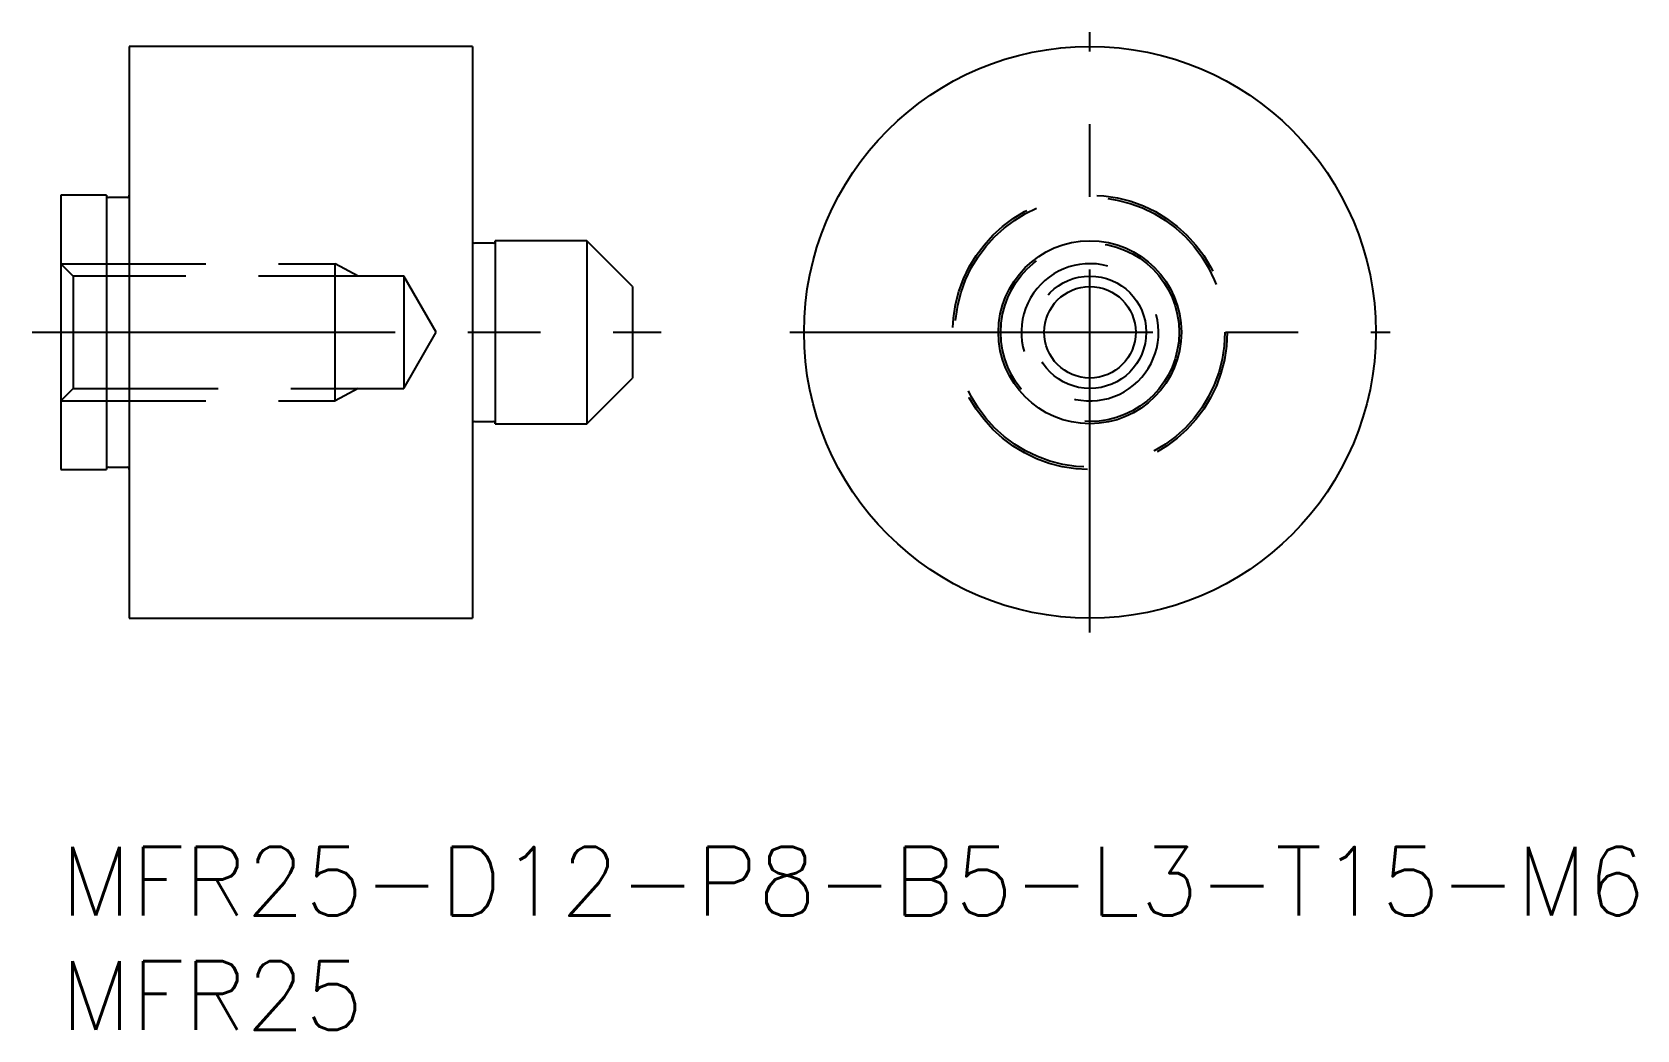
# Model space of a CAD drawing. Extents: x -1.3 to 68.9, y -8 to 35.6.
import ezdxf

# ---------------------------------------------------------------- set-up
doc = ezdxf.new("R2010")
doc.units = 0
doc.header["$LTSCALE"] = 0.5
doc.linetypes.add('CENTER', pattern=[50.8, 31.75, -6.35, 6.35, -6.35])
doc.linetypes.add('DASHED', pattern=[19.05, 12.7, -6.35])
for name, color, linetype in [('MSM_CENTER', 1, 'CENTER'), ('MSM_CONTINUOUS', 7, 'CONTINUOUS'), ('MSM_DASHED', 4, 'DASHED'), ('MSM_PART_NUMBER', 7, 'CONTINUOUS')]:
    doc.layers.add(name, color=color, linetype=linetype)
doc.styles.get("Standard").update_dxf_attribs({"font": 'txt.shx', "height": 3, "bigfont": 'bigfont.shx'})

msp = doc.modelspace()

# ---------------------------------------------------------------- linework, layer by layer
at = {"layer": 'MSM_CENTER'}
for p, q in [((45, 9.375), (45, 35.625)), ((-1.25, 22.5), (26.25, 22.5)), ((31.875, 22.5), (58.125, 22.5))]:
    msp.add_line(p, q, dxfattribs=at)
at = {"layer": 'MSM_CONTINUOUS'}
for p, q in [((18, 35), (3, 35)), ((3, 35), (3, 10)), ((18, 35), (18, 10)), ((2, 28.5), (0, 28.5)), ((0, 28.5), (0, 16.5)), ((2, 28.5), (2, 16.5)), ((2.9, 28.4), (2.1, 28.4)), ((18.9, 26.4), (18.1, 26.4)), ((23, 26.5), (19, 26.5)), ((19, 26.5), (19, 18.5)), ((25, 24.5), (23, 26.5)), ((23, 26.5), (23, 18.5)), ((25, 24.5), (25, 20.5)), ((23, 18.5), (25, 20.5)), ((18.1, 18.6), (18.9, 18.6)), ((19, 18.5), (23, 18.5)), ((0, 16.5), (2, 16.5)), ((2.1, 16.6), (2.9, 16.6)), ((3, 10), (18, 10))]:
    msp.add_line(p, q, dxfattribs=at)
for radius in [12.5, 4, 2]:
    msp.add_circle((45, 22.5), radius, dxfattribs=at)
for centre, start, end in [((2.1, 28.5), 180, 270), ((2.9, 28.5), 270, 0), ((18.1, 26.5), 180, 270), ((18.9, 26.5), 270, 0), ((18.1, 18.5), 90, 180), ((18.9, 18.5), 0, 90), ((2.1, 16.5), 90, 180), ((2.9, 16.5), 0, 90)]:
    msp.add_arc(centre, 0.1, start, end, dxfattribs=at)
at = {"layer": 'MSM_DASHED'}
for p, q in [((0.5415, 24.9585), (0, 25.5)), ((0, 25.5), (12, 25.5)), ((12, 19.5), (12, 25.5)), ((13, 24.9585), (12, 25.5)), ((15, 24.9585), (0.5415, 24.9585)), ((0.5415, 24.9585), (0.5415, 20.0415)), ((16.4194, 22.5), (15, 24.9585)), ((15, 24.9585), (15, 20.0415)), ((15, 20.0415), (16.4194, 22.5)), ((0, 19.5), (0.5415, 20.0415)), ((0.5415, 20.0415), (15, 20.0415)), ((13, 20.0415), (12, 19.5)), ((0, 19.5), (12, 19.5))]:
    msp.add_line(p, q, dxfattribs=at)
for radius in [6, 5.9, 3.9, 2.4585]:
    msp.add_circle((45, 22.5), radius, dxfattribs=at)
msp.add_arc((45, 22.5), 3, 75, 15, dxfattribs=at)

# ---------------------------------------------------------------- texts
at = {"layer": 'MSM_PART_NUMBER'}
for s, p in [('MFR25-D12-P8-B5-L3-T15-M6', (0, -3)), ('MFR25', (0, -8))]:
    msp.add_text(s, height=3, dxfattribs=at).set_placement(p)

doc.saveas('drawing.dxf')
